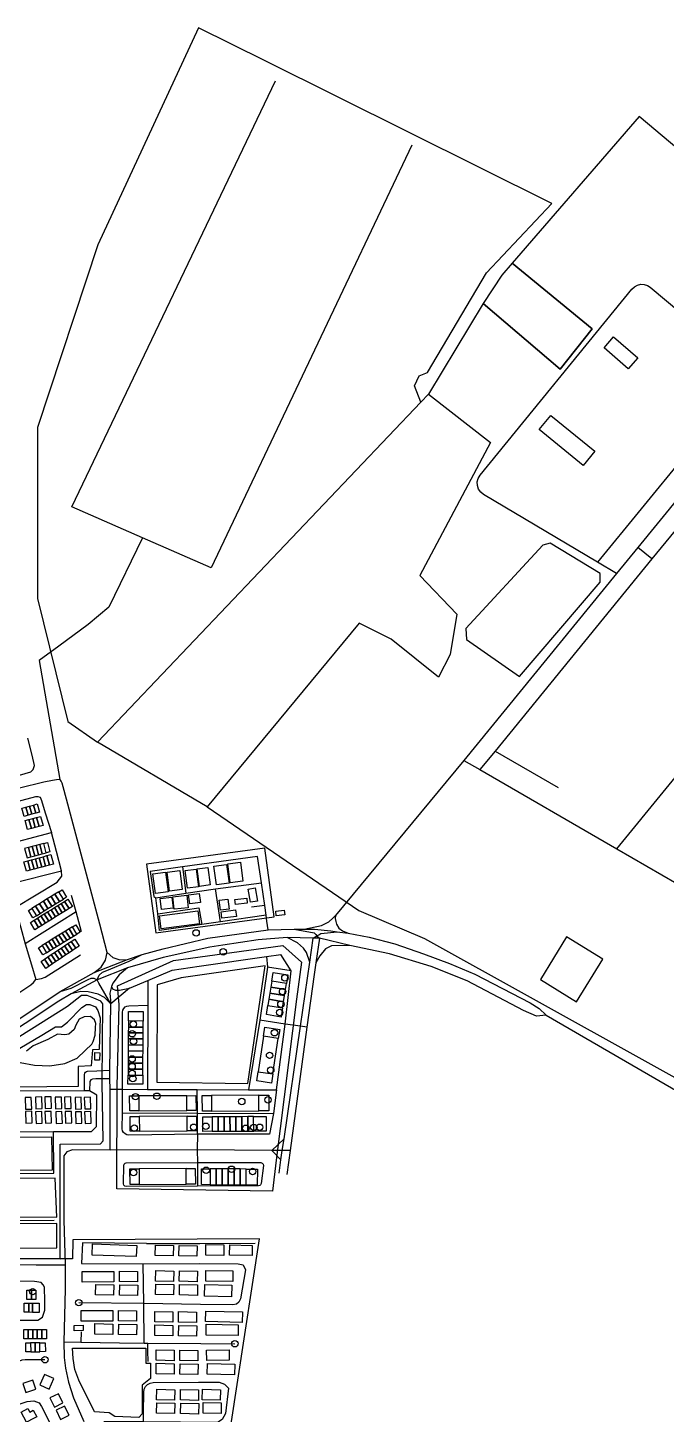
# Model space of a CAD drawing. Header units: metres. Extents: x 11276530 to 11306586, y 355867 to 367650.
# Drawn here: x 11291283 to 11292273, y 360459 to 362608 of the extents above; entities that cross this region are included whole.
import ezdxf

# ---------------------------------------------------------------- set-up
doc = ezdxf.new("R2010")
doc.units = ezdxf.units.M
for name, color, linetype in [('AMENITY', 6, 'Continuous'), ('BUILDING', 8, 'Continuous'), ('HIGHWAY_OTHER', 7, 'Continuous'), ('HIGHWAY_RESIDENTIAL', 7, 'Continuous'), ('HIGHWAY_SECONDARY', 4, 'Continuous'), ('HIGHWAY_SERVICE', 8, 'Continuous'), ('HIGHWAY_TERTIARY', 3, 'Continuous'), ('LANDUSE', 2, 'Continuous'), ('MISC', 8, 'Continuous'), ('NATURAL_WATER', 5, 'Continuous')]:
    doc.layers.add(name, color=color, linetype=linetype)

msp = doc.modelspace()

# ---------------------------------------------------------------- linework, layer by layer
at = {"layer": 'AMENITY'}
for centre in [(11291681.5, 361135.4), (11291677.9, 361114), (11291446.5, 361063.6), (11291665.3, 361050.3), (11291444.6, 361009.6), (11291657.8, 361015.2), (11291659.5, 360992.2), (11291444.6, 360987.1), (11291559, 360905.2), (11291642.3, 360903.7), (11291631.5, 360835.1), (11291290.5, 360648.8)]:
    msp.add_circle(centre, 5, dxfattribs=at)
at = {"layer": 'BUILDING'}
for points in [[(11292176.3, 362112.1), (11292190.9, 362129), (11292228.6, 362096.5), (11292213.9, 362079.5), (11292176.3, 362112.1)], [(11292075.9, 361985.5), (11292093.7, 362007.2), (11292161.8, 361951.7), (11292144, 361929.9), (11292075.9, 361985.5)], [(11291279.8, 361400), (11291285.7, 361401.6), (11291289.2, 361389.1), (11291283.3, 361387.4), (11291279.8, 361400)], [(11291285.7, 361401.6), (11291291.6, 361403.3), (11291295.2, 361390.7), (11291289.2, 361389.1), (11291285.7, 361401.6)], [(11291291.6, 361403.3), (11291297.4, 361404.9), (11291300.9, 361392.3), (11291295.2, 361390.7), (11291291.6, 361403.3)], [(11291273.9, 361398.3), (11291279.8, 361400), (11291283.3, 361387.4), (11291277.4, 361385.7), (11291273.9, 361398.3)], [(11291278.8, 361379.5), (11291284.7, 361381), (11291288.5, 361366.7), (11291282.5, 361365.2), (11291278.8, 361379.5)], [(11291284.7, 361381), (11291290.7, 361382.5), (11291294.4, 361368.2), (11291288.5, 361366.7), (11291284.7, 361381)], [(11291290.7, 361382.5), (11291296.6, 361384.1), (11291300.3, 361369.8), (11291294.4, 361368.2), (11291290.7, 361382.5)], [(11291296.6, 361384.1), (11291302.8, 361385.7), (11291306.6, 361371.4), (11291300.3, 361369.8), (11291296.6, 361384.1)], [(11291281.7, 361321.6), (11291287.6, 361323.1), (11291283.9, 361337.4), (11291277.9, 361335.8), (11291281.7, 361321.6)], [(11291287.6, 361323.1), (11291293.6, 361324.7), (11291289.8, 361339), (11291283.9, 361337.4), (11291287.6, 361323.1)], [(11291293.6, 361324.7), (11291299.5, 361326.3), (11291295.7, 361340.5), (11291289.8, 361339), (11291293.6, 361324.7)], [(11291299.5, 361326.3), (11291305.4, 361327.8), (11291301.7, 361342.1), (11291295.7, 361340.5), (11291299.5, 361326.3)], [(11291305.4, 361327.8), (11291311.4, 361329.4), (11291307.6, 361343.7), (11291301.7, 361342.1), (11291305.4, 361327.8)], [(11291307.6, 361343.7), (11291313.5, 361345.2), (11291317.2, 361330.9), (11291311.4, 361329.4), (11291307.6, 361343.7)], [(11291276.9, 361315.3), (11291282.8, 361316.9), (11291286.8, 361302.1), (11291280.9, 361300.5), (11291276.9, 361315.3)], [(11291282.8, 361316.9), (11291288.7, 361318.5), (11291292.7, 361303.7), (11291286.8, 361302.1), (11291282.8, 361316.9)], [(11291288.7, 361318.5), (11291294.7, 361320.1), (11291298.6, 361305.2), (11291292.7, 361303.7), (11291288.7, 361318.5)], [(11291294.7, 361320.1), (11291300.6, 361321.6), (11291304.6, 361306.8), (11291298.6, 361305.2), (11291294.7, 361320.1)], [(11291300.6, 361321.6), (11291306.5, 361323.2), (11291310.5, 361308.4), (11291304.6, 361306.8), (11291300.6, 361321.6)], [(11291306.5, 361323.2), (11291312.4, 361324.8), (11291316.4, 361310), (11291310.5, 361308.4), (11291306.5, 361323.2)], [(11291312.4, 361324.8), (11291318.5, 361326.5), (11291322.5, 361311.6), (11291316.4, 361310), (11291312.4, 361324.8)], [(11291624.7, 361273), (11291635.4, 361274.8), (11291638.9, 361254.4), (11291628.2, 361252.6), (11291624.7, 361273)], [(11291308.2, 361239), (11291314.1, 361242.7), (11291307.1, 361254), (11291301.1, 361250.3), (11291308.2, 361239)], [(11291314.1, 361242.7), (11291320.1, 361246.4), (11291313.1, 361257.7), (11291307.1, 361254), (11291314.1, 361242.7)], [(11291320.1, 361246.4), (11291326.1, 361250.1), (11291319, 361261.4), (11291313.1, 361257.7), (11291320.1, 361246.4)], [(11291326.1, 361250.1), (11291332.1, 361253.8), (11291325, 361265.1), (11291319, 361261.4), (11291326.1, 361250.1)], [(11291332.1, 361253.8), (11291338, 361257.4), (11291331, 361268.8), (11291325, 361265.1), (11291332.1, 361253.8)], [(11291329.4, 361247.5), (11291334.6, 361250.7), (11291341.6, 361239.4), (11291336.3, 361236.2), (11291329.4, 361247.5)], [(11291331, 361268.8), (11291336.1, 361272), (11291343.1, 361260.6), (11291338, 361257.4), (11291331, 361268.8)], [(11291334.6, 361250.7), (11291339.8, 361253.9), (11291346.8, 361242.6), (11291341.6, 361239.4), (11291334.6, 361250.7)], [(11291339.8, 361253.9), (11291345, 361257.1), (11291352, 361245.8), (11291346.8, 361242.6), (11291339.8, 361253.9)], [(11291487.9, 361258.3), (11291506.4, 361260.5), (11291508.4, 361243.3), (11291490, 361241.1), (11291487.9, 361258.3)], [(11291507.5, 361261.1), (11291529.4, 361263.5), (11291531.5, 361244.1), (11291509.6, 361241.7), (11291507.5, 361261.1)], [(11291532.1, 361263.9), (11291548.7, 361266.2), (11291550.6, 361252.2), (11291534, 361250), (11291532.1, 361263.9)], [(11291579.4, 361255.7), (11291593.1, 361257.4), (11291595.1, 361241.8), (11291581.4, 361240.1), (11291579.4, 361255.7)], [(11291604.1, 361257), (11291622.4, 361258.9), (11291623.2, 361251.2), (11291604.9, 361249.2), (11291604.1, 361257)], [(11291289.2, 361243), (11291296.2, 361231.6), (11291290.9, 361228.3), (11291283.9, 361239.7), (11291289.2, 361243)], [(11291296.2, 361231.6), (11291302.2, 361235.3), (11291295.1, 361246.6), (11291289.2, 361243), (11291296.2, 361231.6)], [(11291302.2, 361235.3), (11291308.2, 361239), (11291301.1, 361250.3), (11291295.1, 361246.6), (11291302.2, 361235.3)], [(11291298, 361228), (11291303.2, 361231.3), (11291310.2, 361220), (11291304.9, 361216.7), (11291298, 361228)], [(11291303.2, 361231.3), (11291308.4, 361234.5), (11291315.4, 361223.2), (11291310.2, 361220), (11291303.2, 361231.3)], [(11291308.4, 361234.5), (11291313.7, 361237.7), (11291320.6, 361226.5), (11291315.4, 361223.2), (11291308.4, 361234.5)], [(11291313.7, 361237.7), (11291318.9, 361241), (11291325.9, 361229.7), (11291320.6, 361226.5), (11291313.7, 361237.7)], [(11291318.9, 361241), (11291324.1, 361244.2), (11291331.1, 361232.9), (11291325.9, 361229.7), (11291318.9, 361241)], [(11291324.1, 361244.2), (11291329.4, 361247.5), (11291336.3, 361236.2), (11291331.1, 361232.9), (11291324.1, 361244.2)], [(11291582.5, 361237.9), (11291605, 361240.7), (11291606.3, 361230.5), (11291583.8, 361227.7), (11291582.5, 361237.9)], [(11291680.5, 361240.1), (11291681.2, 361232.9), (11291668.2, 361231.6), (11291667.5, 361238.7), (11291680.5, 361240.1)], [(11291292.7, 361224.8), (11291299.7, 361213.5), (11291294, 361210), (11291287, 361221.3), (11291292.7, 361224.8)], [(11291292.7, 361224.8), (11291298, 361228), (11291304.9, 361216.7), (11291299.7, 361213.5), (11291292.7, 361224.8)], [(11291343.3, 361193.6), (11291348.5, 361196.8), (11291341.6, 361207.9), (11291336.4, 361204.7), (11291343.3, 361193.6)], [(11291348.5, 361196.8), (11291353.7, 361200), (11291346.8, 361211.1), (11291341.6, 361207.9), (11291348.5, 361196.8)], [(11291353.7, 361200), (11291358.9, 361203.2), (11291352, 361214.3), (11291346.8, 361211.1), (11291353.7, 361200)], [(11291352, 361214.3), (11291357.3, 361217.6), (11291364.1, 361206.4), (11291358.9, 361203.2), (11291352, 361214.3)], [(11291312, 361174.3), (11291317.2, 361177.5), (11291310.4, 361188.7), (11291305.2, 361185.5), (11291312, 361174.3)], [(11291317.2, 361177.5), (11291322.4, 361180.7), (11291315.6, 361191.9), (11291310.4, 361188.7), (11291317.2, 361177.5)], [(11291322.4, 361180.7), (11291327.6, 361183.9), (11291320.8, 361195.1), (11291315.6, 361191.9), (11291322.4, 361180.7)], [(11291327.6, 361183.9), (11291332.8, 361187.1), (11291326, 361198.3), (11291320.8, 361195.1), (11291327.6, 361183.9)], [(11291332.8, 361187.1), (11291338, 361190.4), (11291331.2, 361201.5), (11291326, 361198.3), (11291332.8, 361187.1)], [(11291338, 361190.4), (11291343.3, 361193.6), (11291336.4, 361204.7), (11291331.2, 361201.5), (11291338, 361190.4)], [(11291339.8, 361185), (11291344.9, 361188.4), (11291352.1, 361177.6), (11291347, 361174.2), (11291339.8, 361185)], [(11291344.9, 361188.4), (11291350.1, 361191.8), (11291357.2, 361181.1), (11291352.1, 361177.6), (11291344.9, 361188.4)], [(11291350.1, 361191.8), (11291355.6, 361195.5), (11291362.7, 361184.7), (11291357.2, 361181.1), (11291350.1, 361191.8)], [(11292077.6, 361132.9), (11292133.8, 361098.4), (11292174.4, 361164.3), (11292118.2, 361198.9), (11292077.6, 361132.9)], [(11291305.2, 361185.5), (11291312, 361174.3), (11291306.3, 361170.8), (11291299.5, 361182), (11291305.2, 361185.5)], [(11291309, 361164.5), (11291314.2, 361167.9), (11291321.4, 361157.1), (11291316.2, 361153.7), (11291309, 361164.5)], [(11291314.2, 361167.9), (11291319.3, 361171.3), (11291326.5, 361160.5), (11291321.4, 361157.1), (11291314.2, 361167.9)], [(11291319.3, 361171.3), (11291324.4, 361174.7), (11291331.6, 361164), (11291326.5, 361160.5), (11291319.3, 361171.3)], [(11291324.4, 361174.7), (11291329.6, 361178.2), (11291336.7, 361167.4), (11291331.6, 361164), (11291324.4, 361174.7)], [(11291329.6, 361178.2), (11291334.7, 361181.6), (11291341.9, 361170.8), (11291336.7, 361167.4), (11291329.6, 361178.2)], [(11291334.7, 361181.6), (11291339.8, 361185), (11291347, 361174.2), (11291341.9, 361170.8), (11291334.7, 361181.6)], [(11291309, 361164.5), (11291316.2, 361153.7), (11291310.7, 361150), (11291303.5, 361160.8), (11291309, 361164.5)], [(11291661.3, 361130.2), (11291663.4, 361143.6), (11291686, 361140), (11291683.8, 361126.5), (11291661.3, 361130.2)], [(11291661.3, 361130.2), (11291659.8, 361120.8), (11291682.3, 361117.2), (11291683.8, 361126.5), (11291661.3, 361130.2)], [(11291656.7, 361102.1), (11291655.2, 361092.7), (11291677.8, 361089.1), (11291679.3, 361098.4), (11291656.7, 361102.1)], [(11291658.2, 361111.4), (11291656.7, 361102.1), (11291679.3, 361098.4), (11291680.8, 361107.8), (11291658.2, 361111.4)], [(11291659.8, 361120.8), (11291658.2, 361111.4), (11291680.8, 361107.8), (11291682.3, 361117.2), (11291659.8, 361120.8)], [(11291438.9, 361068.5), (11291439, 361083.3), (11291462, 361083.1), (11291461.9, 361068.3), (11291438.9, 361068.5)], [(11291655.2, 361092.7), (11291677.8, 361089.1), (11291675.5, 361074.6), (11291652.9, 361078.3), (11291655.2, 361092.7)], [(11291438.8, 361059.1), (11291438.7, 361050.2), (11291461.8, 361050), (11291461.8, 361058.9), (11291438.8, 361059.1)], [(11291438.9, 361068.5), (11291438.8, 361059.1), (11291461.8, 361058.9), (11291461.9, 361068.3), (11291438.9, 361068.5)], [(11291648.5, 361045), (11291650.6, 361058.8), (11291673.4, 361055.4), (11291671.3, 361041.5), (11291648.5, 361045)], [(11291438.7, 361040.8), (11291438.6, 361031.4), (11291461.6, 361031.2), (11291461.7, 361040.6), (11291438.7, 361040.8)], [(11291438.7, 361050.2), (11291438.7, 361040.8), (11291461.7, 361040.6), (11291461.8, 361050), (11291438.7, 361050.2)], [(11291662.9, 360986.4), (11291671.3, 361041.5), (11291648.5, 361045), (11291640.2, 360989.8), (11291662.9, 360986.4)], [(11291387, 361019.4), (11291394.4, 361019.3), (11291394.2, 361007.5), (11291386.8, 361007.6), (11291387, 361019.4)], [(11291438.6, 361022), (11291438.5, 361012.6), (11291461.5, 361012.4), (11291461.6, 361021.8), (11291438.6, 361022)], [(11291438.6, 361031.4), (11291438.6, 361022), (11291461.6, 361021.8), (11291461.6, 361031.2), (11291438.6, 361031.4)], [(11291438.4, 360993.8), (11291438.3, 360984.4), (11291461.3, 360984.3), (11291461.4, 360993.6), (11291438.4, 360993.8)], [(11291438.5, 361012.6), (11291438.4, 361003.2), (11291461.4, 361003), (11291461.5, 361012.4), (11291438.5, 361012.6)], [(11291438.4, 361003.2), (11291438.4, 360993.8), (11291461.4, 360993.6), (11291461.4, 361003), (11291438.4, 361003.2)], [(11291438.3, 360984.4), (11291461.3, 360984.3), (11291461.2, 360970.4), (11291438.2, 360970.6), (11291438.3, 360984.4)], [(11291640.2, 360989.8), (11291662.9, 360986.4), (11291660.8, 360972.3), (11291638.1, 360975.8), (11291640.2, 360989.8)], [(11291278.6, 360949.7), (11291279.2, 360931.7), (11291288.9, 360932), (11291288.3, 360950), (11291278.6, 360949.7)], [(11291295, 360950.4), (11291295.6, 360932.5), (11291305.3, 360932.8), (11291304.7, 360950.8), (11291295, 360950.4)], [(11291309.5, 360950.7), (11291310, 360932.8), (11291319.7, 360933.1), (11291319.2, 360951.1), (11291309.5, 360950.7)], [(11291325.4, 360950.2), (11291326, 360932.3), (11291335.7, 360932.6), (11291335.1, 360950.6), (11291325.4, 360950.2)], [(11291339.8, 360950.5), (11291340.4, 360932.6), (11291350.1, 360932.9), (11291349.5, 360950.9), (11291339.8, 360950.5)], [(11291356.1, 360949.7), (11291356.7, 360931.8), (11291366.4, 360932.1), (11291365.8, 360950.1), (11291356.1, 360949.7)], [(11291370.5, 360950), (11291371.1, 360932.1), (11291380.8, 360932.4), (11291380.2, 360950.3), (11291370.5, 360950)], [(11291455.3, 360929.4), (11291440.9, 360929.3), (11291440.8, 360952.2), (11291455.1, 360952.3), (11291455.3, 360929.4)], [(11291529.5, 360952.6), (11291455.1, 360952.3), (11291455.3, 360929.4), (11291529.6, 360929.7), (11291529.5, 360952.6)], [(11291529.5, 360952.6), (11291543.6, 360952.7), (11291543.7, 360929.8), (11291529.6, 360929.7), (11291529.5, 360952.6)], [(11291567.7, 360952.9), (11291567.8, 360928.7), (11291553.6, 360928.6), (11291553.4, 360952.8), (11291567.7, 360952.9)], [(11291640.9, 360953.3), (11291567.7, 360952.9), (11291567.8, 360928.7), (11291641, 360929), (11291640.9, 360953.3)], [(11291641, 360929), (11291640.9, 360953.3), (11291656.6, 360953.3), (11291656.7, 360929.1), (11291641, 360929)], [(11291279.2, 360928.2), (11291279.8, 360910.2), (11291289.5, 360910.5), (11291288.9, 360928.5), (11291279.2, 360928.2)], [(11291309.5, 360928), (11291310.1, 360910), (11291319.8, 360910.3), (11291319.2, 360928.3), (11291309.5, 360928)], [(11291340.7, 360927.9), (11291341.3, 360909.9), (11291351, 360910.3), (11291350.4, 360928.2), (11291340.7, 360927.9)], [(11291295.1, 360927.7), (11291295.7, 360909.7), (11291305.4, 360910), (11291304.8, 360928), (11291295.1, 360927.7)], [(11291326.3, 360927.6), (11291326.8, 360909.7), (11291336.5, 360910), (11291335.9, 360927.9), (11291326.3, 360927.6)], [(11291356.6, 360927.4), (11291357.2, 360909.5), (11291366.9, 360909.8), (11291366.3, 360927.7), (11291356.6, 360927.4)], [(11291371, 360927.7), (11291371.6, 360909.7), (11291381.3, 360910.1), (11291380.7, 360928), (11291371, 360927.7)], [(11291455.8, 360920.3), (11291456, 360897.6), (11291441.7, 360897.6), (11291441.6, 360920.3), (11291455.8, 360920.3)], [(11291529.8, 360920.7), (11291455.8, 360920.3), (11291456, 360897.6), (11291529.9, 360898), (11291529.8, 360920.7)], [(11291529.8, 360920.7), (11291544.5, 360920.8), (11291544.6, 360898), (11291529.9, 360898), (11291529.8, 360920.7)], [(11291568.8, 360919.9), (11291568.9, 360897.4), (11291554.3, 360897.3), (11291554.2, 360919.8), (11291568.8, 360919.9)], [(11291577.9, 360920), (11291568.8, 360919.9), (11291568.9, 360897.4), (11291578, 360897.4), (11291577.9, 360920)], [(11291587.1, 360920), (11291577.9, 360920), (11291578, 360897.4), (11291587.2, 360897.5), (11291587.1, 360920)], [(11291596.3, 360920), (11291587.1, 360920), (11291587.2, 360897.5), (11291596.4, 360897.5), (11291596.3, 360920)], [(11291605.5, 360920.1), (11291596.3, 360920), (11291596.4, 360897.5), (11291605.6, 360897.5), (11291605.5, 360920.1)], [(11291614.7, 360920.1), (11291605.5, 360920.1), (11291605.6, 360897.5), (11291614.8, 360897.6), (11291614.7, 360920.1)], [(11291623.9, 360920.2), (11291614.7, 360920.1), (11291614.8, 360897.6), (11291624, 360897.6), (11291623.9, 360920.2)], [(11291633, 360920.2), (11291623.9, 360920.2), (11291624, 360897.6), (11291633.1, 360897.7), (11291633, 360920.2)], [(11291633, 360920.2), (11291652.4, 360920.3), (11291652.6, 360897.8), (11291633.1, 360897.7), (11291633, 360920.2)], [(11291455.7, 360839.4), (11291455.8, 360815.1), (11291441.4, 360815), (11291441.3, 360839.3), (11291455.7, 360839.4)], [(11291528.5, 360839.7), (11291455.7, 360839.4), (11291455.8, 360815.1), (11291528.6, 360815.5), (11291528.5, 360839.7)], [(11291528.5, 360839.7), (11291542.6, 360839.8), (11291542.7, 360815.5), (11291528.6, 360815.5), (11291528.5, 360839.7)], [(11291565.7, 360839.1), (11291565.6, 360814.5), (11291552.1, 360814.7), (11291552.2, 360839.3), (11291565.7, 360839.1)], [(11291575, 360839.1), (11291565.7, 360839.1), (11291565.6, 360814.5), (11291574.9, 360814.4), (11291575, 360839.1)], [(11291584.3, 360839.1), (11291575, 360839.1), (11291574.9, 360814.4), (11291584.1, 360814.5), (11291584.3, 360839.1)], [(11291593.6, 360839.1), (11291584.3, 360839.1), (11291584.1, 360814.5), (11291593.4, 360814.4), (11291593.6, 360839.1)], [(11291602.8, 360839), (11291593.6, 360839.1), (11291593.4, 360814.4), (11291602.7, 360814.4), (11291602.8, 360839)], [(11291612.1, 360839), (11291602.8, 360839), (11291602.7, 360814.4), (11291612, 360814.3), (11291612.1, 360839)], [(11291621.4, 360838.9), (11291612.1, 360839), (11291612, 360814.3), (11291621.3, 360814.2), (11291621.4, 360838.9)], [(11291621.3, 360814.2), (11291621.4, 360838.9), (11291638.8, 360838.8), (11291638.7, 360814.1), (11291621.3, 360814.2)], [(11291383.2, 360722.8), (11291451.7, 360720.4), (11291451.1, 360703.3), (11291382.6, 360705.6), (11291383.2, 360722.8)], [(11291480.8, 360720.9), (11291508.7, 360720.3), (11291508.4, 360704.1), (11291480.5, 360704.7), (11291480.8, 360720.9)], [(11291517.6, 360720.6), (11291545.5, 360720), (11291545.1, 360703.8), (11291517.2, 360704.4), (11291517.6, 360720.6)], [(11291559.1, 360721.8), (11291587, 360721.2), (11291586.6, 360705), (11291558.7, 360705.6), (11291559.1, 360721.8)], [(11291595.9, 360721.4), (11291630.8, 360720.6), (11291630.5, 360704.7), (11291595.6, 360705.5), (11291595.9, 360721.4)], [(11291367.1, 360680.2), (11291416.3, 360680.3), (11291416.4, 360663.8), (11291367.1, 360663.7), (11291367.1, 360680.2)], [(11291425.2, 360680.6), (11291453.1, 360680), (11291452.8, 360663.8), (11291424.9, 360664.4), (11291425.2, 360680.6)], [(11291481.2, 360681.4), (11291509.1, 360680.7), (11291508.7, 360664.5), (11291480.9, 360665.2), (11291481.2, 360681.4)], [(11291517.9, 360681), (11291545.8, 360680.4), (11291545.5, 360664.2), (11291517.6, 360664.9), (11291517.9, 360681)], [(11291559.1, 360681.4), (11291600.9, 360681), (11291600.7, 360664.8), (11291559, 360665.2), (11291559.1, 360681.4)], [(11291281.6, 360650.9), (11291288.6, 360650.9), (11291288.6, 360636.6), (11291281.6, 360636.6), (11291281.6, 360650.9)], [(11291288.6, 360650.9), (11291295.6, 360650.9), (11291295.6, 360636.6), (11291288.6, 360636.6), (11291288.6, 360650.9)], [(11291388.5, 360660), (11291416.4, 360659.4), (11291416, 360643.2), (11291388.1, 360643.8), (11291388.5, 360660)], [(11291425.5, 360659.4), (11291453.4, 360658.8), (11291453, 360642.6), (11291425.2, 360643.2), (11291425.5, 360659.4)], [(11291481.2, 360660.5), (11291509.1, 360659.8), (11291508.7, 360643.7), (11291480.9, 360644.3), (11291481.2, 360660.5)], [(11291518.2, 360659.9), (11291546.1, 360659.2), (11291545.8, 360643.1), (11291517.9, 360643.7), (11291518.2, 360659.9)], [(11291557.5, 360659.8), (11291599.4, 360658.8), (11291598.9, 360641), (11291557.1, 360642), (11291557.5, 360659.8)], [(11291277.2, 360631.1), (11291284.3, 360631.1), (11291284.3, 360616.8), (11291277.2, 360616.8), (11291277.2, 360631.1)], [(11291284.3, 360631.1), (11291290.1, 360631), (11291290.1, 360616.7), (11291284.3, 360616.8), (11291284.3, 360631.1)], [(11291290.1, 360631), (11291300.7, 360631), (11291300.7, 360616.7), (11291290.1, 360616.7), (11291290.1, 360631)], [(11291365.6, 360619.4), (11291414.9, 360619.4), (11291414.9, 360602.9), (11291365.7, 360602.9), (11291365.6, 360619.4)], [(11291423.7, 360619.8), (11291451.6, 360619.2), (11291451.3, 360603), (11291423.4, 360603.6), (11291423.7, 360619.8)], [(11291480, 360618.1), (11291507.9, 360617.5), (11291507.5, 360601.3), (11291479.7, 360602), (11291480, 360618.1)], [(11291516.7, 360617.8), (11291544.6, 360617.2), (11291544.3, 360601), (11291516.4, 360601.7), (11291516.7, 360617.8)], [(11291558.7, 360618.8), (11291615.7, 360617.3), (11291615.3, 360600.8), (11291558.3, 360602.4), (11291558.7, 360618.8)], [(11291276.6, 360590.1), (11291283.6, 360590.1), (11291283.6, 360575.8), (11291276.6, 360575.8), (11291276.6, 360590.1)], [(11291283.6, 360590.1), (11291290.6, 360590.1), (11291290.6, 360575.8), (11291283.6, 360575.8), (11291283.6, 360590.1)], [(11291290.6, 360590.1), (11291297.6, 360590.1), (11291297.6, 360575.8), (11291290.6, 360575.8), (11291290.6, 360590.1)], [(11291297.6, 360590.1), (11291304.7, 360590.1), (11291304.7, 360575.8), (11291297.6, 360575.8), (11291297.6, 360590.1)], [(11291304.7, 360590.1), (11291311.7, 360590), (11291311.7, 360575.7), (11291304.7, 360575.8), (11291304.7, 360590.1)], [(11291354.9, 360588.2), (11291354.7, 360596.5), (11291368.5, 360596.9), (11291368.7, 360588.6), (11291354.9, 360588.2)], [(11291387, 360599.2), (11291414.9, 360598.6), (11291414.6, 360582.4), (11291386.7, 360583), (11291387, 360599.2)], [(11291424, 360598.6), (11291451.9, 360598), (11291451.6, 360581.8), (11291423.7, 360582.4), (11291424, 360598.6)], [(11291480, 360597.2), (11291507.9, 360596.6), (11291507.5, 360580.4), (11291479.7, 360581), (11291480, 360597.2)], [(11291517, 360596.6), (11291544.9, 360596), (11291544.6, 360579.8), (11291516.7, 360580.5), (11291517, 360596.6)], [(11291559.6, 360598.5), (11291609.1, 360597.6), (11291608.8, 360580.7), (11291559.3, 360581.6), (11291559.6, 360598.5)], [(11291287.3, 360569.4), (11291287.5, 360555.4), (11291280.1, 360555.3), (11291279.9, 360569.3), (11291287.3, 360569.4)], [(11291294.3, 360569.5), (11291287.3, 360569.4), (11291287.5, 360555.4), (11291294.5, 360555.5), (11291294.3, 360569.5)], [(11291301.4, 360569.6), (11291294.3, 360569.5), (11291294.5, 360555.5), (11291301.6, 360555.6), (11291301.4, 360569.6)], [(11291301.4, 360569.6), (11291309.9, 360569.7), (11291310.1, 360555.8), (11291301.6, 360555.6), (11291301.4, 360569.6)], [(11291482.1, 360558.6), (11291510, 360558), (11291509.6, 360541.8), (11291481.8, 360542.4), (11291482.1, 360558.6)], [(11291518.8, 360558.3), (11291546.7, 360557.7), (11291546.4, 360541.5), (11291518.5, 360542.1), (11291518.8, 360558.3)], [(11291560.2, 360558), (11291595.1, 360558.5), (11291595.3, 360542.7), (11291560.5, 360542.2), (11291560.2, 360558)], [(11291316.1, 360497.6), (11291323.4, 360514), (11291308.8, 360520.5), (11291301.4, 360504.1), (11291316.1, 360497.6)], [(11291482.1, 360537.7), (11291510, 360537.1), (11291509.6, 360520.9), (11291481.8, 360521.5), (11291482.1, 360537.7)], [(11291519.1, 360537.1), (11291547, 360536.5), (11291546.7, 360520.3), (11291518.8, 360520.9), (11291519.1, 360537.1)], [(11291561.5, 360537.3), (11291604, 360536.3), (11291603.6, 360520), (11291561.1, 360521), (11291561.5, 360537.3)], [(11291295.2, 360497.7), (11291290.7, 360511.6), (11291275.4, 360506.5), (11291280, 360492.6), (11291295.2, 360497.7)], [(11291330.4, 360490.6), (11291317.2, 360484.2), (11291324.3, 360469.8), (11291337.4, 360476.2), (11291330.4, 360490.6)], [(11291483, 360497.4), (11291510.9, 360496.8), (11291510.5, 360480.6), (11291482.6, 360481.2), (11291483, 360497.4)], [(11291519.7, 360497.1), (11291547.6, 360496.5), (11291547.3, 360480.3), (11291519.4, 360480.9), (11291519.7, 360497.1)], [(11291553.8, 360497.4), (11291581.7, 360496.8), (11291581.3, 360480.6), (11291553.4, 360481.2), (11291553.8, 360497.4)], [(11291555, 360476.8), (11291582.8, 360476.2), (11291582.5, 360460), (11291554.6, 360460.6), (11291555, 360476.8)], [(11291282.9, 360467.7), (11291285.9, 360462.2), (11291291.2, 360465), (11291296.7, 360454.8), (11291291.5, 360452), (11291280.9, 360446.3), (11291272.4, 360462), (11291282.9, 360467.7)], [(11291339.8, 360471.5), (11291326.7, 360465.1), (11291333.7, 360450.7), (11291346.8, 360457.1), (11291339.8, 360471.5)], [(11291483, 360476.5), (11291510.9, 360475.9), (11291510.5, 360459.7), (11291482.6, 360460.3), (11291483, 360476.5)], [(11291520, 360475.9), (11291547.9, 360475.3), (11291547.6, 360459.1), (11291519.7, 360459.7), (11291520, 360475.9)]]:
    msp.add_lwpolyline(points, close=True, dxfattribs=at)
at = {"layer": 'HIGHWAY_OTHER'}
for points in [[(11291878.1, 362426.4), (11291567.3, 361771), (11291460.8, 361817.6), (11291351.1, 361865.6), (11291666.9, 362526)], [(11292195.5, 361762.3), (11292165.9, 361779.9), (11291989.5, 361884.8), (11291985, 361888.4), (11291981.8, 361893.1), (11291980, 361898.5), (11291979.8, 361904.2), (11291981.2, 361909.7), (11291984.2, 361914.6), (11292219.4, 362203.3), (11292223.3, 362206.9), (11292227.9, 362209.4), (11292233.1, 362210.6), (11292238.3, 362210.4), (11292243.4, 362208.9), (11292247.8, 362206), (11292406.3, 362073.5)], [(11292590.1, 362120), (11292447.9, 362057.8), (11292428.5, 362045.7), (11292412.9, 362028.3), (11292327.7, 361924), (11292228.5, 361802.6), (11292195.5, 361762.3), (11291958.7, 361472.4), (11291759.9, 361231.8)], [(11292442, 362117), (11292406.3, 362073.5), (11292301.4, 361945.3), (11292165.9, 361779.9)], [(11292443, 362019.2), (11292250.2, 361785.1), (11292007.6, 361486.9), (11291983.7, 361458.3)], [(11291460.8, 361817.6), (11291408.5, 361710.2), (11291376.4, 361683.2), (11291330.8, 361649.4), (11291300.4, 361627.5), (11291332.6, 361443.1)], [(11292196, 361335.4), (11292587.8, 361814.3), (11292607.2, 361827.9)], [(11292250.2, 361785.1), (11292228.5, 361802.6)], [(11291958.7, 361472.4), (11291983.7, 361458.3), (11292196, 361335.4), (11292382, 361228)], [(11291307.9, 361438.7), (11291270.2, 361429.2), (11291255.2, 361425.3), (11291225.9, 361417.8)], [(11291405.8, 361174.8), (11291394.6, 361218.7), (11291342.9, 361412.3), (11291337.8, 361431.6), (11291336, 361437), (11291334.8, 361440.2), (11291333.7, 361441.9), (11291332.6, 361443.1), (11291327.3, 361442.4), (11291321.4, 361441.4), (11291307.9, 361438.7)], [(11291711.2, 361210.9), (11291738.4, 361216.7), (11291749.8, 361222.4), (11291755.6, 361227.9), (11291759.9, 361231.8)], [(11291759.9, 361231.8), (11291759.6, 361227.2), (11291760.2, 361222.8), (11291761.4, 361218.5), (11291765.3, 361212.5), (11291771, 361208.2), (11291779.8, 361204.7)], [(11291695.7, 361210.7), (11291726.8, 361205.1), (11291729.4, 361202.4), (11291731.2, 361200.7), (11291735.1, 361196.7)], [(11291719.9, 361159.7), (11291715.2, 361174.7), (11291710.2, 361181.4), (11291700.8, 361189.4), (11291684.8, 361197.8)], [(11291719.9, 361159.7), (11291725.3, 361197.1)], [(11291725.3, 361197.1), (11291731.2, 361200.7), (11291734.1, 361202), (11291737.4, 361204.1), (11291762.6, 361206.8)], [(11291735.1, 361196.7), (11291729.6, 361158.6)], [(11291385.8, 361143.5), (11291396.5, 361151.9), (11291403.2, 361162.5), (11291405.8, 361174.8)], [(11291390.2, 361132), (11291393.8, 361139.3), (11291398.7, 361143.9), (11291405.5, 361146.9), (11291440.2, 361161), (11291460.4, 361171.3)], [(11291405.8, 361174.8), (11291414.5, 361166.7), (11291425.8, 361163.1), (11291437.5, 361164)], [(11291440.4, 361119.5), (11291469, 361131.3), (11291506.8, 361147.2), (11291548.8, 361153.2), (11291653.1, 361168.2), (11291675, 361171.3)], [(11291653.1, 361168.2), (11291654.6, 361152), (11291642.4, 361069.5), (11291625.2, 360961.7)], [(11291691.1, 361146), (11291675, 361171.3)], [(11291782.2, 361185.7), (11291753.5, 361184.9), (11291744.2, 361180.1), (11291735.7, 361169.7), (11291729.6, 361158.6)], [(11291437.4, 361151), (11291424.3, 361139.9), (11291414.7, 361127), (11291412.5, 361122.1)], [(11291668.5, 360961.5), (11291681.8, 361063.4), (11291691.1, 361146)], [(11291677.5, 360867.6), (11291680.1, 360885.7), (11291705.5, 361060.5), (11291719.9, 361159.7)], [(11291729.6, 361158.6), (11291726.8, 361140.3), (11291715.7, 361058.9), (11291689.5, 360867.9)], [(11291333.1, 361114), (11291350, 361119.2), (11291376.4, 361132.9), (11291380.9, 361134.8), (11291385.4, 361134.8), (11291390.2, 361132)], [(11291411.5, 361095.2), (11291393, 361127.2), (11291390.2, 361132)], [(11291412.5, 361122.1), (11291410.3, 361111.5), (11291411.5, 361095.2)], [(11291412.5, 361122.1), (11291414.2, 361118.3), (11291418.7, 361116.2), (11291425, 361116.4), (11291440.4, 361119.5)], [(11291469, 361131.3), (11291469, 361092.9)], [(11291411.5, 361095.2), (11291401.6, 361104.7), (11291391.8, 361110.1), (11291376.4, 361113.6), (11291365.3, 361114), (11291350, 361110.8)], [(11291440.4, 361119.5), (11291411.5, 361095.2)], [(11291410.5, 360962.6), (11291410.2, 360978.7), (11291410.3, 360992.4), (11291411.5, 361095.2)], [(11291429.5, 360962.5), (11291429.8, 361082.2), (11291430.3, 361085.2), (11291431.6, 361088), (11291433.8, 361090.2), (11291436.5, 361091.6), (11291439.6, 361092.2), (11291469, 361092.9)], [(11291469, 361092.9), (11291468.4, 360962.3)], [(11291715.7, 361058.9), (11291705.5, 361060.5), (11291681.8, 361063.4), (11291642.4, 361069.5)], [(11291410.4, 360868.3), (11291410.5, 360962.6)], [(11291410.5, 360962.6), (11291429.5, 360962.5)], [(11291668.5, 360961.5), (11291663.7, 360925), (11291657.7, 360892.8), (11291546.2, 360892.8), (11291439.5, 360891.4), (11291436.4, 360891.8), (11291433.6, 360893.3), (11291431.3, 360895.5), (11291429.9, 360898.3), (11291429.4, 360901.4), (11291429.5, 360925.9), (11291429.5, 360962.5)], [(11291429.5, 360962.5), (11291468.4, 360962.3), (11291545.7, 360962), (11291625.2, 360961.7), (11291668.5, 360961.5)], [(11291546.2, 360892.8), (11291545.7, 360868.8), (11291546, 360848.8)], [(11291661.4, 360867.7), (11291680.1, 360885.7)], [(11291410.4, 360868.3), (11291352, 360868.8), (11291343.5, 360865.6), (11291338.6, 360859.2), (11291339, 360759.9), (11291341, 360690.6)], [(11291677.5, 360867.6), (11291661.4, 360867.7), (11291545.7, 360868.8), (11291410.4, 360868.3)], [(11291675.4, 360853.1), (11291661.4, 360867.7)], [(11291672.4, 360832.7), (11291675.4, 360853.1), (11291677.5, 360867.6)], [(11291689.5, 360867.9), (11291677.5, 360867.6)], [(11291689.5, 360867.9), (11291684.4, 360830.3)], [(11291431.6, 360844.7), (11291432.2, 360846.7), (11291433.6, 360848.1), (11291435.6, 360848.6), (11291546, 360848.8), (11291644.3, 360848.8), (11291646.5, 360848.2), (11291648, 360846.5), (11291648.3, 360844.3)], [(11291138.6, 360759), (11291323.6, 360759.9)]]:
    msp.add_lwpolyline(points, dxfattribs=at)
for centre in [(11291543.8, 361205), (11291585.9, 361175.7), (11291362, 360631.7), (11291603.9, 360568.1), (11291309.5, 360543.3)]:
    msp.add_circle(centre, 5, dxfattribs=at)
at = {"layer": 'HIGHWAY_RESIDENTIAL'}
for points in [[(11291048.9, 361390.8), (11291133.7, 361412.7), (11291204.5, 361430.6), (11291287.8, 361454.8), (11291291.4, 361458.6), (11291293.2, 361464.8), (11291289.6, 361480.8), (11291282.8, 361506.9)], [(11291151.7, 361377.9), (11291219.9, 361396.2), (11291226.4, 361398), (11291231.4, 361399.3), (11291295.3, 361416.5), (11291298.6, 361416.7), (11291302.1, 361415.5), (11291304.1, 361410.4), (11291310, 361391.2), (11291319.4, 361360.5)], [(11291169.2, 361321), (11291241.8, 361340), (11291319.4, 361360.5)], [(11291335.4, 361301.4), (11291327.3, 361331), (11291319.4, 361360.5)], [(11291182.1, 361261.1), (11291257, 361281.6), (11291335.4, 361301.4)], [(11291263.2, 361244.2), (11291328.6, 361283.8), (11291335.9, 361293), (11291335.4, 361301.4)], [(11291263.2, 361244.2), (11291271.9, 361213.1), (11291279, 361187.9), (11291288.7, 361155.3), (11291295.4, 361132.7)], [(11291358, 361237.5), (11291279, 361187.9)], [(11291295.4, 361132.7), (11291304.1, 361134.1), (11291309.7, 361136.6), (11291364.8, 361170.9)], [(11290815.6, 360894.6), (11290823.5, 360882.8), (11290833.3, 360868.2), (11290843.6, 360852.8), (11290847.2, 360849.3), (11290851.2, 360847.6), (11290854.7, 360847.2), (11290858.8, 360848.8), (11290917.3, 360887.1), (11290987.4, 360931), (11291067.3, 360981.4), (11291148, 361034.1), (11291217.1, 361078.1), (11291287.5, 361124.3), (11291291.7, 361128.3), (11291295.4, 361132.7)], [(11291370.9, 360960.1), (11291370.8, 360985.7), (11291371.2, 360987.5), (11291372.3, 360989), (11291373.8, 360990.1), (11291375.6, 360990.5), (11291389.8, 360991.3)], [(11291391.1, 360978.9), (11291388.3, 360978.9), (11291383, 360978.1), (11291380.8, 360977.2), (11291379.1, 360974.4), (11291378.7, 360960)], [(11291389.8, 360991.3), (11291410.3, 360992.4)], [(11291410.2, 360978.7), (11291391.1, 360978.9)], [(11291378.7, 360960), (11291370.9, 360960.1), (11291226.9, 360959.8)], [(11291381.9, 360897.2), (11291389.6, 360904.7), (11291389.8, 360953.3), (11291378.7, 360960)], [(11291182.6, 360896.4), (11291322.7, 360896.9), (11291381.9, 360897.2)], [(11291366.3, 360692.6), (11291461.9, 360692.1), (11291549.2, 360692.6), (11291609, 360691.8), (11291616.6, 360690.3), (11291620.6, 360682.7)], [(11291463.2, 360569), (11291462.7, 360630.3), (11291461.9, 360692.1)], [(11291620.6, 360682.7), (11291612.6, 360637.8), (11291610, 360632.6), (11291606.3, 360629.3), (11291600.8, 360628.4), (11291550.7, 360629.1), (11291462.7, 360630.3), (11291362, 360631.7)], [(11291309.4, 360620.3), (11291309.2, 360634.1), (11291308.9, 360655.6), (11291306.9, 360659.6), (11291303.6, 360663), (11291293.4, 360664.5), (11291243.4, 360664.9), (11291240.6, 360664.8), (11291236.8, 360663.6), (11291230, 360660.5), (11291155.1, 360608.9), (11291061.5, 360540.7), (11291057, 360541.1), (11291053.6, 360543), (11291039.1, 360561.7)], [(11291118.2, 360444.8), (11291107.7, 360460.9), (11291095, 360480.2), (11291095.8, 360488.9), (11291105.6, 360499.1), (11291190.8, 360559.8), (11291240.8, 360595.8), (11291253.8, 360602.5), (11291262.4, 360604.5), (11291298.4, 360604.6), (11291305.5, 360609.3), (11291309.4, 360620.3)], [(11291338.9, 360571.1), (11291365.1, 360570.7), (11291425.3, 360569.7), (11291463.2, 360569), (11291469, 360569.1), (11291551, 360568.5), (11291603.9, 360568.1)], [(11291309.5, 360543.3), (11291278.6, 360542.9), (11291273.6, 360542.6), (11291269.9, 360541.1), (11291228.2, 360510.3), (11291137.5, 360444.7), (11291126.7, 360440.5), (11291118.2, 360444.8)], [(11291594, 360499.3), (11291589.2, 360459.8), (11291584.1, 360450.7), (11291577, 360446.1), (11291462.3, 360446.8), (11291422.3, 360447.1), (11291401, 360447.2)], [(11291462.8, 360386.1), (11291462.8, 360414.5), (11291462.3, 360446.8), (11291462.4, 360460.9), (11291462.6, 360493), (11291463.3, 360497.6), (11291465.4, 360501.7), (11291468.7, 360505)], [(11291468.7, 360505), (11291472.8, 360507.1), (11291477.4, 360507.9), (11291547.5, 360508.6), (11291579.8, 360508.4), (11291587.9, 360505.4), (11291594, 360499.3)], [(11291173.5, 360401.8), (11291176.7, 360410.8), (11291265.1, 360472.9), (11291282, 360478.6), (11291292.2, 360479.8), (11291300.5, 360476.6), (11291304.1, 360470.7), (11291345.3, 360389.1), (11291353.4, 360361.5), (11291352.6, 360349.4), (11291347.2, 360331.2), (11291335.8, 360307.1), (11291324.7, 360294.1), (11291306.2, 360275.2), (11291286.5, 360261.4), (11291260.5, 360252.8), (11291237.7, 360248), (11291208.1, 360248.8)]]:
    msp.add_lwpolyline(points, dxfattribs=at)
at = {"layer": 'HIGHWAY_SECONDARY'}
for points in [[(11290895.8, 360834.3), (11290951.8, 360869.4), (11291086.1, 360952.4), (11291245.9, 361055.8), (11291333.1, 361114), (11291385.8, 361143.5), (11291437.5, 361164), (11291460.4, 361171.3), (11291492.8, 361180.3), (11291561.8, 361196.8), (11291655.7, 361210), (11291695.7, 361210.7)], [(11291695.7, 361210.7), (11291711.2, 361210.9)], [(11291711.2, 361210.9), (11291727.2, 361210.6), (11291752.9, 361208.1), (11291762.6, 361206.8)], [(11291725.3, 361197.1), (11291684.8, 361197.8), (11291640.2, 361194.5), (11291585.2, 361185.9), (11291564.9, 361183), (11291493, 361166.8), (11291437.4, 361151), (11291390.2, 361132)], [(11291735.1, 361196.7), (11291725.3, 361197.1)], [(11291782.2, 361185.7), (11291735.1, 361196.7)], [(11291762.6, 361206.8), (11291779.8, 361204.7)], [(11291779.8, 361204.7), (11291812, 361198.6), (11291852, 361188.3), (11291896.2, 361172.8), (11291936.9, 361157.8), (11291975.7, 361140.8), (11292061.5, 361096.8), (11292075.7, 361087.8), (11292086.4, 361077.4)], [(11292086.4, 361077.4), (11292071.3, 361076), (11292051.2, 361084.9), (11291963.9, 361130.8), (11291908.3, 361153), (11291843.4, 361172.6), (11291782.2, 361185.7)], [(11291390.2, 361132), (11291350, 361110.8)], [(11291350, 361110.8), (11291331.2, 361099.1), (11291175.3, 360996.3), (11291013.9, 360895), (11290858.8, 360795.9)], [(11292086.4, 361077.4), (11292342.4, 360929.1)]]:
    msp.add_lwpolyline(points, dxfattribs=at)
at = {"layer": 'HIGHWAY_SERVICE'}
for points in [[(11292007.6, 361486.9), (11292105.2, 361430.4)], [(11291639.1, 361323.5), (11291522.6, 361307.3), (11291472.7, 361300.3), (11291478.3, 361261.3), (11291481.6, 361259.5), (11291528, 361266.5), (11291573.7, 361273.4), (11291645.1, 361282.5)], [(11291645.1, 361282.5), (11291639.1, 361323.5)], [(11291522.6, 361307.3), (11291528, 361266.5)], [(11291581.5, 361222.3), (11291573.7, 361273.4)], [(11291655.7, 361210), (11291653.7, 361223.4), (11291652.4, 361232.4), (11291650.2, 361247.7), (11291645.1, 361282.5)], [(11291366.4, 361206.5), (11291358, 361237.5), (11291350.7, 361263.2)], [(11291652.4, 361232.4), (11291581.5, 361222.3), (11291552.6, 361218.2), (11291487.1, 361209), (11291484.4, 361234.5), (11291481.6, 361259.5)], [(11291484.4, 361234.5), (11291548.3, 361243.8), (11291552.6, 361218.2)], [(11291650.2, 361247.7), (11291629.5, 361244.7)], [(11291691.1, 361146), (11291654.6, 361152)], [(11291546.2, 360892.8), (11291545.9, 360925.6), (11291545.7, 360962)], [(11291429.5, 360925.9), (11291545.9, 360925.6), (11291663.7, 360925)], [(11291165, 360831.5), (11291323.5, 360832.7), (11291322.7, 360896.9)], [(11291648.3, 360844.3), (11291644.6, 360816.4), (11291643.9, 360814.6), (11291642.5, 360813.4), (11291640.7, 360812.9), (11291545.8, 360812.5), (11291435.3, 360811.8), (11291433.3, 360812.3), (11291431.8, 360813.8), (11291431.2, 360815.8), (11291431.6, 360844.7)], [(11291546, 360848.8), (11291545.8, 360812.5)], [(11291467.1, 360723.4), (11291367.5, 360724.4), (11291366.3, 360692.6)], [(11291467.1, 360723.4), (11291549.5, 360723.7), (11291635.5, 360724)], [(11291365.6, 360586.3), (11291365.1, 360570.7)], [(11291469.3, 360540.6), (11291469.1, 360557), (11291469, 360569.1)]]:
    msp.add_lwpolyline(points, dxfattribs=at)
at = {"layer": 'HIGHWAY_TERTIARY'}
for points in [[(11290817.3, 360519.1), (11290823.9, 360521.7), (11290857.4, 360536.7), (11290884.1, 360551.2), (11290891, 360556.7), (11290897.2, 360561.6), (11290909.9, 360573.8), (11290932.5, 360596.9), (11290945.4, 360608.9), (11290968.1, 360628.1), (11290997.6, 360647.5), (11291020.6, 360660.3), (11291041.2, 360669), (11291066.9, 360677.9), (11291095.9, 360685.4), (11291120, 360689), (11291152.8, 360691), (11291295.8, 360690.3), (11291341, 360690.6)], [(11291341, 360690.6), (11291340.9, 360652.5), (11291338.9, 360571.1), (11291339.4, 360546.7), (11291341.4, 360530), (11291346, 360508.7), (11291353.8, 360484), (11291369.9, 360447.4)]]:
    msp.add_lwpolyline(points, dxfattribs=at)
at = {"layer": 'LANDUSE'}
for points in [[(11291391.2, 361500.9), (11291892.1, 362028.1), (11291882.4, 362053.3), (11291889.6, 362068.9), (11291902.7, 362073.7), (11291993.9, 362228.4), (11292095.4, 362336.1), (11291650.8, 362557), (11291547.4, 362608.4), (11291391.7, 362271.6), (11291298.2, 361988.5), (11291298.2, 361723.4), (11291344.9, 361532.7), (11291391.2, 361500.9)], [(11292033.6, 362243.6), (11292018, 362224.7), (11291989, 362180.8), (11292108.4, 362079.1), (11292157.9, 362141.6), (11292033.6, 362243.6)], [(11291391.2, 361500.9), (11291892.1, 362028.1), (11291904, 362040.5), (11292000.2, 361965.1), (11291890.7, 361759.1), (11291948.3, 361699.4), (11291937.9, 361636.7), (11291919.7, 361601.4), (11291846.1, 361660.3), (11291796.5, 361685.4), (11291561, 361400.7), (11291391.2, 361500.9)], [(11291962.2, 361677.1), (11291963, 361660), (11292045, 361602.4), (11292170.1, 361748.6), (11292170.1, 361762.4), (11292093, 361809.5), (11292081.6, 361806.3), (11291962.2, 361677.1)], [(11291476.7, 361296.5), (11291496.4, 361299.2), (11291500.6, 361268.6), (11291480.9, 361265.9), (11291476.7, 361296.5)], [(11291498.9, 361299.2), (11291518.5, 361301.8), (11291522.4, 361272.4), (11291502.8, 361269.8), (11291498.9, 361299.2)], [(11291527, 361301.7), (11291543.8, 361303.9), (11291547.4, 361276.7), (11291530.6, 361274.5), (11291527, 361301.7)], [(11291545.3, 361304.4), (11291562.1, 361306.6), (11291565.7, 361279.3), (11291548.9, 361277.1), (11291545.3, 361304.4)], [(11291571.4, 361308.7), (11291591, 361311.3), (11291594.9, 361281.9), (11291575.3, 361279.3), (11291571.4, 361308.7)], [(11291592.9, 361312), (11291612.5, 361314.6), (11291616.4, 361285.2), (11291596.7, 361282.6), (11291592.9, 361312)], [(11291487.2, 361231.5), (11291546.6, 361239.3), (11291549.2, 361219.1), (11291489.8, 361211.3), (11291487.2, 361231.5)], [(11291678.4, 361185.3), (11291707, 361159.7), (11291699.4, 361102.5), (11291667.9, 360852.7), (11291662.1, 360804.4), (11291421.1, 360808), (11291421.4, 360966.8), (11291424.6, 361094.1), (11291421.9, 361122.7), (11291508.8, 361162.1), (11291678.4, 361185.3)], [(11291483.3, 361124.7), (11291482.9, 360973.5), (11291623.9, 360971.5), (11291650.8, 361153.9), (11291520.5, 361135.4), (11291483.3, 361124.7)], [(11291153, 360933.3), (11291037.3, 360865.1), (11291105.8, 360696.7), (11291126.7, 360700.1), (11291333.1, 360699.7), (11291333.1, 360877.4), (11291395.5, 360878), (11291399.9, 360882.5), (11291398.4, 360973.3), (11291399.3, 361094.8), (11291396.3, 361099.3), (11291392.5, 361100.5), (11291385.3, 361103.7), (11291374.9, 361108.2), (11291365.9, 361108.2), (11291344.7, 361090.9), (11291228, 361018.1), (11291218.1, 361008.5), (11291216.6, 360990.9), (11291205.3, 360966.7), (11291153, 360933.3)], [(11291214.5, 360965.2), (11291233.3, 361004.6), (11291304.7, 361046.4), (11291325.6, 361059.3), (11291335.1, 361059.6), (11291344.7, 361066.4), (11291366.8, 361089.4), (11291374, 361093.9), (11291379, 361093.9), (11291387.7, 361090.6), (11291391.6, 361084.6), (11291395.2, 361073.3), (11291393.4, 361024), (11291383.2, 361023.7), (11291381.4, 360999), (11291361.1, 360997.8), (11291361.1, 360966.7), (11291214.5, 360965.2)], [(11291141.5, 360887.4), (11291319.7, 360888.6), (11291320.6, 360837.3), (11291141.8, 360836.8), (11291141.2, 360864.8), (11291122.3, 360864.7), (11291141.5, 360887.4)], [(11291148.3, 360823.8), (11291148.3, 360765), (11291328.1, 360764.1), (11291325.4, 360824.7), (11291148.3, 360823.8)], [(11291140.6, 360753.2), (11291140.9, 360715.3), (11291328.1, 360716.8), (11291327.8, 360754.7), (11291140.6, 360753.2)], [(11291466.1, 360561.2), (11291466.1, 360538), (11291472.9, 360538), (11291472.9, 360514.2), (11291460.3, 360503.7), (11291460.2, 360459.6), (11291454.9, 360453.6), (11291418, 360455.1), (11291409.3, 360461.1), (11291386.5, 360462.4), (11291361.9, 360511.4), (11291355.6, 360528.1), (11291353.4, 360545.1), (11291352.3, 360561.2), (11291466.1, 360561.2)]]:
    msp.add_lwpolyline(points, close=True, dxfattribs=at)
for points in [[(11292350.8, 362370.1), (11292230.6, 362470.6), (11292033.6, 362243.6), (11292157.9, 362141.6), (11292108.4, 362079.1), (11291989, 362180.8), (11291904, 362040.5), (11292000.2, 361965.1), (11291890.7, 361759.1), (11291948.3, 361699.4), (11291937.9, 361636.7), (11291919.7, 361601.4), (11291846.1, 361660.3), (11291796.5, 361685.4), (11291561, 361400.7), (11291795.9, 361239.7), (11291897.8, 361196.3), (11292758.8, 360718.3)], [(11291575, 360292.5), (11291641.9, 360730.9), (11291352.6, 360729.3), (11291352.1, 360699.6), (11291333.1, 360699.7), (11291126.7, 360700.1), (11291105.8, 360696.7), (11291037.3, 360865.1), (11291027, 360890.6), (11290751.6, 360717.9), (11290751.6, 360717.9), (11290749.2, 360715.4), (11290746.3, 360712.3), (11290744.1, 360709.8), (11290743.1, 360705.8), (11290742.7, 360702.9), (11290742.4, 360699.4), (11290743.4, 360693.8), (11290752.8, 360666.2), (11290782.2, 360580.6), (11290799.7, 360536.4), (11290813.8, 360493.3), (11290836.1, 360336.5)]]:
    msp.add_lwpolyline(points, dxfattribs=at)
at = {"layer": 'MISC'}
msp.add_lwpolyline([(11291467, 361311.7), (11291481.5, 361204.9), (11291664.8, 361229.8), (11291650.3, 361336.5), (11291467, 361311.7)], dxfattribs=at)
for centre in [(11291673.4, 361081.7), (11291675.3, 361094.5), (11291444.7, 361048.7), (11291446.8, 361037), (11291444.6, 360997.8), (11291445.7, 360979.1), (11291449.8, 360951.1), (11291483.1, 360951.8), (11291655.3, 360946.2), (11291614.6, 360943.6), (11291448, 360902.3), (11291540.1, 360903.7), (11291621, 360902.1), (11291633.3, 360903.6), (11291598.8, 360838.6), (11291446.9, 360833.6), (11291559.5, 360837)]:
    msp.add_circle(centre, 5, dxfattribs=at)
at = {"layer": 'NATURAL_WATER'}
for points in [[(11291271.2, 361004), (11291293.3, 360999.8), (11291316.9, 360998.7), (11291340.5, 361002.5), (11291359.3, 361010.9), (11291371.9, 361022.8), (11291382, 361032.7), (11291384.4, 361036.6), (11291387.1, 361046.7), (11291388, 361058.4), (11291388.3, 361064.6), (11291386.5, 361070.3), (11291380.2, 361075.4)], [(11291380.2, 361075.4), (11291370.4, 361075.1), (11291362.3, 361071.2), (11291357.5, 361062.2), (11291354.8, 361055.4), (11291346.5, 361048.2), (11291340.2, 361047), (11291328.9, 361047.9), (11291314, 361039.8), (11291291.3, 361029.7), (11291280.8, 361021.9)]]:
    msp.add_lwpolyline(points, dxfattribs=at)

doc.saveas('drawing.dxf')
